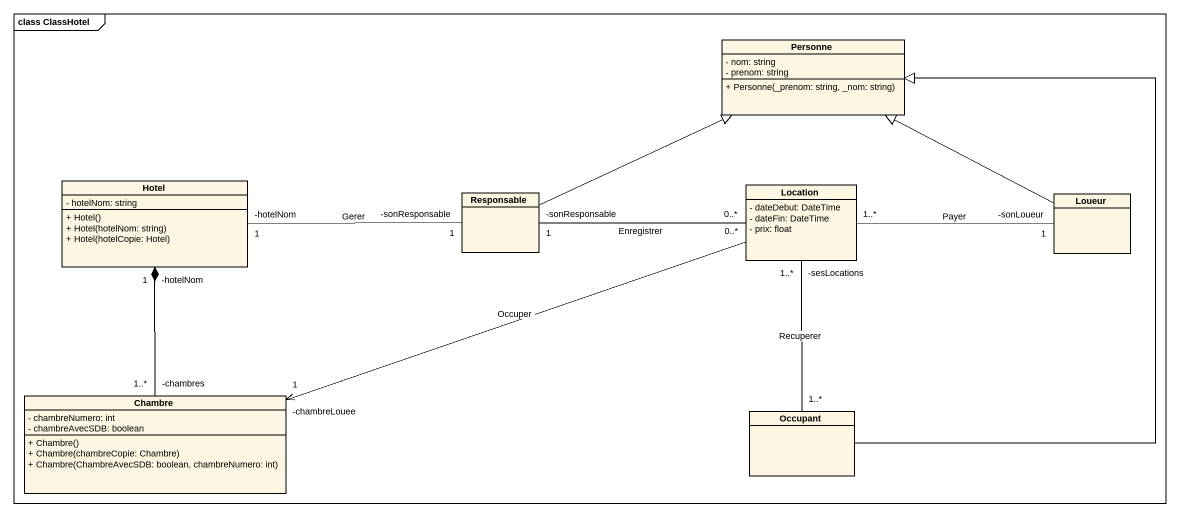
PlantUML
@startuml
mainframe class ClassHotel
hide circle
hide empty members
skinparam classAttributeIconSize 0
class Personne {
  - nom: string
  - prenom: string
  + Personne(_prenom: string, _nom: string)
}
class Hotel {
  - hotelNom: string
  + Hotel()
  + Hotel(hotelNom: string)
  + Hotel(hotelCopie: Hotel)
}
class Responsable
class Location {
  - dateDebut: DateTime
  - dateFin: DateTime
  - prix: float
}
class Loueur
class Chambre {
  - chambreNumero: int
  - chambreAvecSDB: boolean
  + Chambre()
  + Chambre(chambreCopie: Chambre)
  + Chambre(ChambreAvecSDB: boolean, chambreNumero: int)
}
class Occupant
Responsable -right-|> Personne
Responsable "-sonResponsable\n1" -left- "-hotelNom\n1" Hotel : Gerer
Responsable "-sonResponsable\n1" -right- "0..*" Location : Enregistrer
Location "1..*" -right- "-sonLoueur\n1" Loueur : Payer
Location "-sesLocations\n1..*" -- "1..*" Occupant : Recuperer
Loueur -left-|> Personne
Chambre "-chambres\n1..*" -up-* "-hotelNom\n1" Hotel
Chambre "-chambreLouee\n1" <-right- "0..*" Location : Occuper
Occupant -up-|> Personne
@enduml
